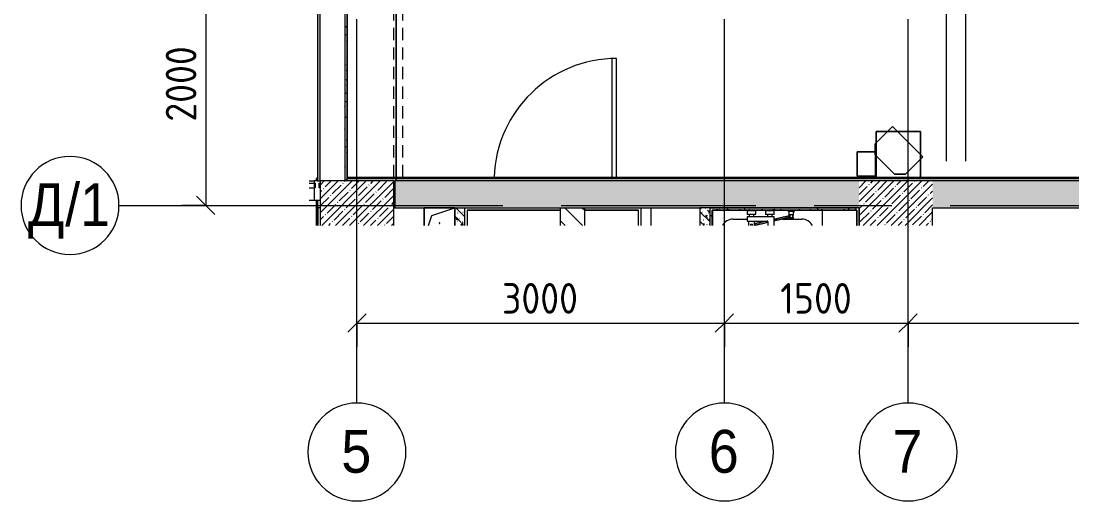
# Model space of a CAD drawing. Header units: millimetres. Extents: x -3724 to 231642, y -8553 to 29017.
# Drawn here: x 208980 to 217561, y 12586 to 16506 of the extents above; entities that cross this region are included whole.
import ezdxf

# ---------------------------------------------------------------- set-up
doc = ezdxf.new("R2010")
doc.units = ezdxf.units.MM
doc.linetypes.add('200_ШТРИХ__ш1_п0_6_', pattern=[160, 100, -60])
doc.linetypes.add('Осевая', pattern=[3175, 635, -476.25, 1587.5, -476.25])
for name, color, linetype, lineweight in [('A-ANNO-DIMS', 7, 'Continuous', 9), ('A-ANNO-DIMS-100', 7, 'Continuous', 9), ('A-DETL', 7, 'Continuous', 9), ('A-GENM', 7, 'Continuous', 9), ('A-GLAZ-CURT', 7, 'Continuous', 9), ('A-GLAZ-CWMG', 7, 'Continuous', 9), ('A-WALL', 7, 'Continuous', 9), ('I-WALL', 7, 'Continuous', 9), ('S-COLS', 7, 'Continuous', 9), ('Оси', 7, 'Continuous', 9), ('Оси-1', 7, 'Continuous', 20), ('Оси-2', 7, 'Осевая', 9)]:
    doc.layers.add(name, color=color, linetype=linetype, lineweight=lineweight)
for name, color, linetype, lineweight, true_color in [('A-DOOR-1', 7, 'Continuous', 9, 0xc0c0c0), ('A-DOOR-6', 7, '200_ШТРИХ__ш1_п0_6_', 9, 0xc0c0c0), ('A-GLAZ-CURT-4', 7, 'Continuous', 9, 0xc0c0c0), ('A-WALL-1', 9, 'Continuous', 9, 0x808080), ('A-WALL-FNSH-1', 9, 'Continuous', 9, 0x808080), ('I-FURN-1', 9, 'Continuous', 9, 0x808080), ('P-SANR-FIXT-2', 9, 'Continuous', 13, 0x808080)]:
    doc.layers.add(name, color=color, linetype=linetype, lineweight=lineweight, true_color=true_color)
doc.styles.add('Arial', font='arial.ttf', dxfattribs={"width": 0.9, "height": 350})
doc.styles.add('ISOCPEUR', font='isocpeur.ttf', dxfattribs={"width": 0.9, "height": 250})
doc.dimstyles.new('ISO-2_5_0_9К_БОЛЬШОЙ', dxfattribs={"dimscale": 304.8, "dimtxt": 248.995294, "dimasz": 0.492126, "dimexe": 0.393701, "dimexo": 0.984252, "dimgap": 0, "dimtad": 1, "dimdec": 0, "dimrnd": 10, "dimzin": 0, "dimdsep": 46, "dimtxsty": 'ISOCPEUR', "dimblk1": 'OBLIQUE', "dimblk2": 'OBLIQUE', "dimsah": 1, "dimcen": 0.09, "dimdle": 0.393701, "dimazin": 0, "dimtfac": 1, "dimtdec": 4, "dimtix": 1, "dimtmove": 0, "dimatfit": 3, "dimfxl": 1, "dimtvp": 1, "dimtolj": 1, "dimtzin": 0, "dimarcsym": 2})
pattern_1 = [(45, (197712.85, 0), (-57.02463, 57.02463), []), (45, (197769.88, 0), (-57.02463, 57.02463), [100.806, -20.161, 3.353, -16.808])]
pattern_2 = [(135, (197712.85, 0), (-75.43415, -75.43415), [106.68, -17.78, 3.556, -17.78]), (135, (197712.85, 75.39), (-75.43415, -75.43415), []), (50, (197712.85, 0), (127.5292, -11.1576), [13.335, -146.685]), (355, (197712.85, 0), (-24.6697, 133.74), [10.668, -117.348]), (100.451, (197723.48, -0.93), (102.8597, 122.5818), [11.333, -124.663]), (46.184, (197712.85, 35.56), (189.7552, -29.4304), [20.002, -220.027]), (96.636, (197728.67, 33.1), (166.1822, 173.1996), [17, -186.995]), (351.184, (197712.85, 35.56), (166.184, 173.1976), [16.002, -176.022]), (21, (197730.63, 26.67), (106.13027, -71.58603), [13.335, -146.685]), (326, (197730.63, 26.67), (43.2619, 128.93175), [10.668, -117.348]), (71.451, (197739.48, 20.7), (149.392, 57.34505), [11.333, -124.663]), (37.5, (197712.853, 0), (2.16223, 59.18836), [3.353, -112.573, 3.353, -115.773, -117.793]), (37.5, (197712.853, 0), (2.16223, 59.18836), [-235.052, 3.353, -114.44]), (7.5, (197712.85, 0), (46.77386, 70.12615), [3.353, -64.567, 3.353, -109.906, -44.894]), (7.5, (197712.85, 0), (46.77386, 70.12615), [-181.178, 3.353, -41.542]), (327.5, (197673.204, 0), (94.91367, -4.01009), [3.353, -41.097, 3.353, -135.331, -184.023]), (327.5, (197673.204, 0), (94.91367, -4.01009), [-183.134, 3.353, -180.67]), (317.5, (197655.42, 0), (103.69057, 17.79882), [3.353, -54.432, 3.353, -88.748, -130.683]), (317.5, (197655.42, 0), (103.69057, 17.79882), [-149.885, 3.353, -127.33])]
pattern_3 = [(0, (197712.853, 0), (121.92, 30.48), [10.058, -81.382, 10.058, -81.382, -487.68]), (0, (197712.853, 0), (121.92, 30.48), [-182.88, 10.058, -172.822, 10.058, -81.382, -213.36]), (0, (197712.853, 0), (121.92, 30.48), [-457.2, 10.058, -50.902, 10.058, -142.342]), (120, (197758.573, 15.24), (-87.356454, 90.345817), [10.058, -81.382, 10.058, -81.382, -487.68]), (120, (197758.573, 15.24), (-87.356454, 90.345817), [-182.88, 10.058, -172.822, 10.058, -81.382, -213.36]), (120, (197758.573, 15.24), (-87.356454, 90.345817), [-457.2, 10.058, -50.902, 10.058, -142.342]), (240, (197773.813, 76.2), (-34.563546, -120.825817), [10.058, -81.382, 10.058, -81.382, -487.68]), (240, (197773.813, 76.2), (-34.563546, -120.825817), [-182.88, 10.058, -172.822, 10.058, -81.382, -213.36]), (240, (197773.813, 76.2), (-34.563546, -120.825817), [-457.2, 10.058, -50.902, 10.058, -142.342])]

# ---------------------------------------------------------------- blocks, each defined once
blk = doc.blocks.new('BSC_Колонна _Прямоугольная - 600х600-23286269-План мебели_ фрагмент 1')
at = {"layer": 'S-COLS'}
h = blk.add_hatch(dxfattribs=at)
h.set_pattern_fill('FP_7', color=256, style=0, pattern_type=2)
h.set_pattern_definition([(45, (-14010, -14900), (-57.02463, 57.02463), []), (45, (-13952.975, -14900), (-57.02463, 57.02463), [100.806, -20.161, 3.353, -16.808])])
h.paths.add_polyline_path([(244.4, -63.5), (300, -63.5), (300, 300), (-300, 300), (-299.7, -63.5), (-99.7, -63.5)])
for p, q in [((300, 300), (-300, 300)), ((-300, 300), (-300, -63.5)), ((300, -63.5), (300, 300))]:
    blk.add_line(p, q, dxfattribs=at)
blk = doc.blocks.new('110_Дверь_СКБ_1Ст_Внутренняя1 - Д-13 1100x2100h_кладовая-33288301-План мебели_ фрагмент 1')
at = {"layer": 'A-DOOR-1'}
for p, q in [((512.5, 1110), (472.5, 1110)), ((472.5, 1110), (472.5, 141)), ((512.5, 141), (512.5, 1110))]:
    blk.add_line(p, q, dxfattribs=at)
blk.add_arc((512.5, 110), 1000, 90, 178.21874, dxfattribs=at)
blk = doc.blocks.new('DOR__перегородка__Прямоугольная - ТП-2_ Вн_ДПГ_9480х4200h_2-23998078-План мебели_ фрагмент 1')
at = {"layer": 'A-DOOR-6'}
for p, q in [((31, 0), (2621.2, 0)), ((31, -75), (1987.4, -75))]:
    blk.add_line(p, q, dxfattribs=at)
blk = doc.blocks.new('SND_Aquanet_Душевой поддон_HX108_Квадратный_С опорами_Сантехкомплект__$ - 900х900-30658251-План мебели_ фрагмент 1')
at = {"layer": 'P-SANR-FIXT-2'}
for p, q in [((-165.7, 450), (-450, 450)), ((-450, 450), (-450, 327.9)), ((-15.7, 450), (-95.7, 450)), ((169.9, 450), (54.3, 450)), ((450, 450), (218.7, 450)), ((450, 327.9), (450, 450)), ((-280, 380), (-166.7, 380)), ((55.3, 380), (77.8, 380)), ((123.9, 380), (280, 380))]:
    blk.add_line(p, q, dxfattribs=at)
for centre, start, end in [((-280, 280), 90, 151.33338), ((280, 280), 28.66662, 90)]:
    blk.add_arc(centre, 100, start, end, dxfattribs=at)
blk = doc.blocks.new('Прямоугольный импост - Импост структурный с накладкой - 160мм-23771919-План мебели_ фрагмент 1')
at = {"layer": 'A-GLAZ-CWMG'}
for p, q in [((13619.7, 15200), (13660.3, 15200)), ((13660.3, 15200), (13660.3, 15183)), ((13619.7, 15183), (13660.3, 15183)), ((13619.7, 15143), (13660.3, 15143)), ((13660.3, 15183), (13660.3, 15143)), ((13660.3, 15143), (13660.3, 15043)), ((13619.7, 15043), (13660.3, 15043))]:
    blk.add_line(p, q, dxfattribs=at)
blk = doc.blocks.new('Прямоугольный импост - Импост структурный с накладкой - 160мм-23997896-План мебели_ фрагмент 1')
at = {"layer": 'A-GLAZ-CWMG'}
for p, q in [((-50, 40), (-50, 140)), ((-50, 140), (-0.3, 140)), ((-40, 40), (-50, 40)), ((-50, -17), (-50, 0)), ((-50, 0), (-40, 0)), ((-40, 0), (-40, 40)), ((-0.3, 40), (-10, 40)), ((-10, 40), (-10, 0)), ((-20.3, -17), (-50, -17)), ((-10, 0), (-0.3, 0))]:
    blk.add_line(p, q, dxfattribs=at)
blk = doc.blocks.new('Системная панель - Стекло - 40мм-23997898-План мебели_ фрагмент 1')
at = {"layer": 'A-GLAZ-CURT-4'}
h = blk.add_hatch(dxfattribs=at)
h.set_pattern_fill('FP_217', color=256, style=0, pattern_type=2)
h.set_pattern_definition([(63.435, (-12996.1, -15056), (-1022.33, 3067), [1270, -762, 1270, -762, -1615.61]), (63.435, (-12996.1, -15056), (-1022.33, 3067), [-4064, 508, -1107.6]), (63.435, (-13059.6, -14992.5), (-1022.33, 3067), [1016, -1270, 762, -762, -1869.61]), (63.435, (-13059.6, -14992.5), (-1022.33, 3067), [-3810, 889, -980.6]), (63.435, (-13059.6, -14802), (-1022.33, 3067), [762, -1524, 508, -762, -2123.61]), (63.435, (-13059.6, -14802), (-1022.33, 3067), [-3556, 1143, -980.6]), (63.435, (-12869.1, -14992.5), (-1022.33, 3067), [762, -1524, 635, -25618.6]), (63.435, (-12678.6, -14802), (-1022.33, 3067), [381, -1905, 254, -25999.6]), (63.435, (-12996.1, -14484.5), (-1022.33, 3067), [254, -1905, 254, -1016, -2250.61]), (63.435, (-12996.1, -14484.5), (-1022.33, 3067), [-3429, 635, -1615.6]), (63.435, (-11853.1, -14675), (-1022.33, 3067), [1270, -1905, 1524, -1006]), (63.435, (-11853.1, -14865.5), (-1022.33, 3067), [1778, -1270, 1905, -752]), (63.435, (-11726.1, -14802), (-1022.33, 3067), [2032, -1016, 1524, -1107.6]), (63.435, (-11535.6, -14611.5), (-1022.33, 3067), [1270, -1778, 1016, -1615.6]), (63.435, (-11726.1, -14230.5), (-1022.33, 3067), [635, -2540, 762, -1742.6]), (63.435, (-11345.1, -14421), (-1022.33, 3067), [508, -2540, 508, -2123.6])])
h.paths.add_polyline_path([(420.1, -40), (420.1, 0), (410.1, 0), (410.1, -40)])
blk = doc.blocks.new('GM_Отверстие прямоугольное _в плите_ - Отверстие-21605184-План мебели_ фрагмент 1')
at = {"layer": 'A-GENM'}
for p, q in [((-125, -18.5), (-125, 125)), ((-125, 125), (125, 125)), ((125, 125), (-125, 125)), ((-125, 125), (-125, -18.5)), ((-62.5, 62.5), (125, 125)), ((125, 125), (125, -18.5)), ((125, -18.5), (125, 125)), ((-89.5, -18.5), (-62.5, 62.5))]:
    blk.add_line(p, q, dxfattribs=at)
for start, end in [(360, 180), (180, 360)]:
    blk.add_arc((0, 0), 2.5, start, end, dxfattribs=at)
blk = doc.blocks.new('Смеситель для ванны с душевым гарнитуром - Смеситель для ванны с душевым гарнитуром-30756537-План мебели_ фрагмент 1')
at = {"layer": 'P-SANR-FIXT-2'}
for p, q in [((17196, 14959), (17266, 14959)), ((17196, 14959), (17196, 14926)), ((17196, 14959), (17266, 14959)), ((17196, 14959), (17196, 14926)), ((17266, 14926), (17266, 14959)), ((17266, 14926), (17266, 14959)), ((17346, 14959), (17416, 14959)), ((17346, 14959), (17346, 14926)), ((17346, 14959), (17416, 14959)), ((17346, 14959), (17346, 14926)), ((17416, 14926), (17416, 14959)), ((17416, 14926), (17416, 14959)), ((17530, 14959), (17530, 14951)), ((17531.6, 14959), (17530, 14959)), ((17530, 14959), (17531.6, 14959)), ((17531.6, 14951), (17530, 14951)), ((17530, 14951), (17531.6, 14951)), ((17531.6, 14959), (17580.4, 14959)), ((17580.4, 14951), (17531.6, 14951)), ((17536.7, 14951), (17536.7, 14893)), ((17575.2, 14923.7), (17575.2, 14951)), ((17580.4, 14959), (17582, 14959)), ((17582, 14959), (17580.4, 14959)), ((17580.4, 14951), (17582, 14951)), ((17582, 14951), (17580.4, 14951)), ((17582, 14951), (17582, 14959)), ((17195, 14905.7), (17195, 14872.7)), ((17195, 14905.7), (17195, 14872.7)), ((17266, 14926), (17196, 14926)), ((17266, 14926), (17196, 14926)), ((17416, 14906.7), (17196, 14906.7)), ((17416, 14906.7), (17196, 14906.7)), ((17196, 14871.7), (17360, 14871.7)), ((17196, 14871.7), (17360, 14871.7)), ((17206, 14871.7), (17206, 14836.5)), ((17211.7, 14926), (17211.7, 14906.7)), ((17223, 14845.7), (17223, 14836.5)), ((17223.5, 14845.7), (17223, 14845.7)), ((17223, 14845.7), (17223.5, 14845.7)), ((17223.5, 14845.7), (17238.5, 14845.7)), ((17238.5, 14845.7), (17239, 14845.7)), ((17239, 14845.7), (17238.5, 14845.7)), ((17239, 14836.5), (17239, 14845.7)), ((17250.2, 14906.7), (17250.2, 14926)), ((17256, 14836.5), (17256, 14871.7)), ((17416, 14926), (17346, 14926)), ((17416, 14926), (17346, 14926)), ((17361.7, 14926), (17361.7, 14906.7)), ((17365, 14866.7), (17365, 14836.5)), ((17365, 14866.7), (17365, 14836.5)), ((17400.2, 14906.7), (17400.2, 14926)), ((17417, 14836.5), (17417, 14905.7)), ((17417, 14836.5), (17417, 14905.7)), ((17536.7, 14893), (17575.2, 14893)), ((17568, 14924.2), (17544, 14924.2)), ((17544, 14924.2), (17544, 14900.2)), ((17544, 14900.2), (17568, 14900.2)), ((17547.6, 14900.2), (17547.6, 14898.7)), ((17547.6, 14900.2), (17547.6, 14898.7)), ((17547.6, 14900.2), (17547.6, 14898.7)), ((17547.6, 14900.2), (17547.6, 14898.7)), ((17547.6, 14900.2), (17547.6, 14898.7)), ((17547.6, 14900.2), (17547.6, 14898.7)), ((17547.6, 14900.2), (17547.6, 14898.7)), ((17547.6, 14900.2), (17547.6, 14898.7)), ((17550.8, 14898.7), (17547.6, 14898.7)), ((17547.6, 14898.7), (17550.8, 14898.7)), ((17550.8, 14898.7), (17547.6, 14898.7)), ((17547.6, 14898.7), (17550.8, 14898.7)), ((17550.8, 14898.7), (17547.6, 14898.7)), ((17547.6, 14898.7), (17550.8, 14898.7)), ((17550.8, 14898.7), (17547.6, 14898.7)), ((17547.6, 14898.7), (17550.8, 14898.7)), ((17550.8, 14898.7), (17547.6, 14898.7)), ((17547.6, 14898.7), (17550.8, 14898.7)), ((17550.8, 14898.7), (17547.6, 14898.7)), ((17547.6, 14898.7), (17550.8, 14898.7)), ((17550.8, 14898.7), (17547.6, 14898.7)), ((17547.6, 14898.7), (17550.8, 14898.7)), ((17550.8, 14898.7), (17547.6, 14898.7)), ((17547.6, 14898.7), (17550.8, 14898.7)), ((17550.8, 14898.7), (17550.8, 14900.2)), ((17550.8, 14898.7), (17550.8, 14900.2)), ((17550.8, 14898.7), (17550.8, 14900.2)), ((17550.8, 14898.7), (17550.8, 14900.2)), ((17550.8, 14898.7), (17550.8, 14900.2)), ((17550.8, 14898.7), (17550.8, 14900.2)), ((17550.8, 14898.7), (17550.8, 14900.2)), ((17550.8, 14898.7), (17550.8, 14900.2)), ((17552.1, 14900.2), (17552.1, 14898.7)), ((17552.1, 14900.2), (17552.1, 14898.7)), ((17552.1, 14900.2), (17552.1, 14898.7)), ((17552.1, 14900.2), (17552.1, 14898.7)), ((17552.1, 14900.2), (17552.1, 14898.7)), ((17552.1, 14900.2), (17552.1, 14898.7)), ((17552.1, 14900.2), (17552.1, 14898.7)), ((17552.1, 14900.2), (17552.1, 14898.7)), ((17555.4, 14898.7), (17552.1, 14898.7)), ((17552.1, 14898.7), (17555.4, 14898.7)), ((17555.4, 14898.7), (17552.1, 14898.7)), ((17552.1, 14898.7), (17555.4, 14898.7)), ((17555.4, 14898.7), (17552.1, 14898.7)), ((17552.1, 14898.7), (17555.4, 14898.7)), ((17555.4, 14898.7), (17552.1, 14898.7)), ((17552.1, 14898.7), (17555.4, 14898.7)), ((17555.4, 14898.7), (17552.1, 14898.7)), ((17552.1, 14898.7), (17555.4, 14898.7)), ((17555.4, 14898.7), (17552.1, 14898.7)), ((17552.1, 14898.7), (17555.4, 14898.7)), ((17555.4, 14898.7), (17552.1, 14898.7)), ((17552.1, 14898.7), (17555.4, 14898.7)), ((17555.4, 14898.7), (17552.1, 14898.7)), ((17552.1, 14898.7), (17555.4, 14898.7)), ((17555.4, 14898.7), (17555.4, 14900.2)), ((17555.4, 14898.7), (17555.4, 14900.2)), ((17555.4, 14898.7), (17555.4, 14900.2)), ((17555.4, 14898.7), (17555.4, 14900.2)), ((17555.4, 14898.7), (17555.4, 14900.2)), ((17555.4, 14898.7), (17555.4, 14900.2)), ((17555.4, 14898.7), (17555.4, 14900.2)), ((17555.4, 14898.7), (17555.4, 14900.2)), ((17556.6, 14900.2), (17556.6, 14898.7)), ((17556.6, 14900.2), (17556.6, 14898.7)), ((17556.6, 14900.2), (17556.6, 14898.7)), ((17556.6, 14900.2), (17556.6, 14898.7)), ((17556.6, 14900.2), (17556.6, 14898.7)), ((17556.6, 14900.2), (17556.6, 14898.7)), ((17556.6, 14900.2), (17556.6, 14898.7)), ((17556.6, 14900.2), (17556.6, 14898.7)), ((17559.9, 14898.7), (17556.6, 14898.7)), ((17556.6, 14898.7), (17559.9, 14898.7)), ((17559.9, 14898.7), (17556.6, 14898.7)), ((17556.6, 14898.7), (17559.9, 14898.7)), ((17559.9, 14898.7), (17556.6, 14898.7)), ((17556.6, 14898.7), (17559.9, 14898.7)), ((17559.9, 14898.7), (17556.6, 14898.7)), ((17556.6, 14898.7), (17559.9, 14898.7)), ((17559.9, 14898.7), (17556.6, 14898.7)), ((17556.6, 14898.7), (17559.9, 14898.7)), ((17559.9, 14898.7), (17556.6, 14898.7)), ((17556.6, 14898.7), (17559.9, 14898.7)), ((17559.9, 14898.7), (17556.6, 14898.7)), ((17556.6, 14898.7), (17559.9, 14898.7)), ((17559.9, 14898.7), (17556.6, 14898.7)), ((17556.6, 14898.7), (17559.9, 14898.7)), ((17559.9, 14898.7), (17559.9, 14900.2)), ((17559.9, 14898.7), (17559.9, 14900.2)), ((17559.9, 14898.7), (17559.9, 14900.2)), ((17559.9, 14898.7), (17559.9, 14900.2)), ((17559.9, 14898.7), (17559.9, 14900.2)), ((17559.9, 14898.7), (17559.9, 14900.2)), ((17559.9, 14898.7), (17559.9, 14900.2)), ((17559.9, 14898.7), (17559.9, 14900.2)), ((17561.2, 14900.2), (17561.2, 14898.7)), ((17561.2, 14900.2), (17561.2, 14898.7)), ((17561.2, 14900.2), (17561.2, 14898.7)), ((17561.2, 14900.2), (17561.2, 14898.7)), ((17561.2, 14900.2), (17561.2, 14898.7)), ((17561.2, 14900.2), (17561.2, 14898.7)), ((17561.2, 14900.2), (17561.2, 14898.7)), ((17561.2, 14900.2), (17561.2, 14898.7)), ((17564.4, 14898.7), (17561.2, 14898.7)), ((17561.2, 14898.7), (17564.4, 14898.7)), ((17564.4, 14898.7), (17561.2, 14898.7)), ((17561.2, 14898.7), (17564.4, 14898.7)), ((17564.4, 14898.7), (17561.2, 14898.7)), ((17561.2, 14898.7), (17564.4, 14898.7)), ((17564.4, 14898.7), (17561.2, 14898.7)), ((17561.2, 14898.7), (17564.4, 14898.7)), ((17564.4, 14898.7), (17561.2, 14898.7)), ((17561.2, 14898.7), (17564.4, 14898.7)), ((17564.4, 14898.7), (17561.2, 14898.7)), ((17561.2, 14898.7), (17564.4, 14898.7)), ((17564.4, 14898.7), (17561.2, 14898.7)), ((17561.2, 14898.7), (17564.4, 14898.7)), ((17564.4, 14898.7), (17561.2, 14898.7)), ((17561.2, 14898.7), (17564.4, 14898.7)), ((17564.4, 14898.7), (17564.4, 14900.2)), ((17564.4, 14898.7), (17564.4, 14900.2)), ((17564.4, 14898.7), (17564.4, 14900.2)), ((17564.4, 14898.7), (17564.4, 14900.2)), ((17564.4, 14898.7), (17564.4, 14900.2)), ((17564.4, 14898.7), (17564.4, 14900.2)), ((17564.4, 14898.7), (17564.4, 14900.2)), ((17564.4, 14898.7), (17564.4, 14900.2)), ((17568, 14900.2), (17568, 14924.2)), ((17575.2, 14923.7), (17568, 14923.7)), ((17568, 14923.7), (17575.2, 14923.7)), ((17568, 14921.2), (17574.7, 14921.2)), ((17574.7, 14903.2), (17568, 14903.2)), ((17568, 14900.5), (17575.2, 14900.5)), ((17575.2, 14900.5), (17568, 14900.5)), ((17575.2, 14921.7), (17575.2, 14923.7)), ((17575.2, 14900.5), (17575.2, 14902.7)), ((17575.2, 14893), (17575.2, 14900.5))]:
    blk.add_line(p, q, dxfattribs=at)
at = {"layer": 'P-SANR-FIXT-2', "flags": 128}
for points in [[(17256, 14851.1), (17257.9, 14851.6), (17261.7, 14852.4), (17265.6, 14853.3), (17269.8, 14854.3), (17274.2, 14855.3), (17278.8, 14856.4), (17283.5, 14857.4), (17288.4, 14858.6), (17293.5, 14859.7), (17298.8, 14860.9), (17304.2, 14862.2), (17309.7, 14863.4), (17315.4, 14864.7), (17321.2, 14866.1), (17327.1, 14867.4), (17333.1, 14868.8), (17339.2, 14870.2), (17345.4, 14871.6)], [(17364.7, 14860.7), (17358.4, 14859.2), (17352.1, 14857.8), (17345.9, 14856.4), (17339.7, 14854.9), (17333.7, 14853.6), (17327.7, 14852.2), (17321.8, 14850.8), (17316.1, 14849.5), (17310.5, 14848.2), (17305, 14847), (17299.7, 14845.8), (17294.5, 14844.6), (17289.5, 14843.4), (17284.7, 14842.3), (17280, 14841.2), (17275.5, 14840.2), (17271.2, 14839.2), (17267.1, 14838.3), (17263.2, 14837.4), (17259.6, 14836.6), (17259.1, 14836.5)], [(17417, 14888.1), (17422.5, 14889.3), (17428.8, 14890.8), (17435.1, 14892.2), (17441.4, 14893.6), (17447.5, 14895.1), (17453.6, 14896.4), (17459.5, 14897.8), (17465.4, 14899.2), (17471.1, 14900.5), (17476.7, 14901.8), (17482.2, 14903), (17487.5, 14904.2), (17492.7, 14905.4), (17497.7, 14906.6), (17502.6, 14907.7), (17507.2, 14908.8), (17511.7, 14909.8), (17516, 14910.8), (17520.1, 14911.7), (17524, 14912.6), (17527.7, 14913.4), (17531.1, 14914.2), (17534.4, 14915), (17536.7, 14915.5)], [(17536.3, 14900), (17532.9, 14899.3), (17529.4, 14898.4), (17525.6, 14897.6), (17521.6, 14896.7), (17517.4, 14895.7), (17513, 14894.7), (17508.5, 14893.6), (17503.7, 14892.6), (17498.8, 14891.4), (17493.7, 14890.3), (17488.5, 14889.1), (17483.1, 14887.8), (17477.5, 14886.6), (17471.9, 14885.3), (17466.1, 14883.9), (17460.2, 14882.6), (17454.2, 14881.2), (17448.1, 14879.8), (17441.9, 14878.4), (17435.6, 14876.9), (17429.3, 14875.5), (17422.9, 14874), (17417, 14872.7)]]:
    blk.add_lwpolyline(points, dxfattribs=at)
at = {"layer": 'P-SANR-FIXT-2'}
for centre, radius, start, end in [((17196, 14905.7), 1, 90, 180), ((17196, 14905.7), 1, 90, 180), ((17196, 14872.7), 1, 180, 270), ((17196, 14872.7), 1, 180, 270), ((17360, 14866.7), 5, 0, 90), ((17360, 14866.7), 5, 0, 90), ((17416, 14905.7), 1, 0, 90), ((17416, 14905.7), 1, 0, 90), ((17556, 14912.2), 14.2, 148.26306, 211.85414), ((17556, 14912.2), 14.2, 148.26306, 211.85414), ((17556, 14912.2), 14.2, 58.15241, 121.74386), ((17556, 14912.2), 14.2, 58.15241, 121.74386), ((17556, 14912.2), 14.2, 238.3082, 302.0443), ((17556, 14912.2), 14.2, 238.3082, 302.0443), ((17574.7, 14921.7), 0.5, 270, 0), ((17574.7, 14902.7), 0.5, 0, 90)]:
    blk.add_arc(centre, radius, start, end, dxfattribs=at)
blk = doc.blocks.new('Акустическая система - IS6-218 B-33107863-План мебели_ фрагмент 1')
at = {"layer": 'I-FURN-1'}
for p, q in [((-175, -116.8), (-175, 83.2)), ((-175, 83.2), (175, 83.2)), ((175, 83.2), (-175, 83.2)), ((-175, 83.2), (-175, -116.8)), ((175, 83.2), (175, -116.8)), ((175, -116.8), (175, 83.2)), ((-129.3, -162.5), (-175, -116.8)), ((-175, -116.8), (-129.3, -162.5)), ((-111.4, -180.4), (-129.3, -162.5)), ((-129.3, -162.5), (-111.4, -180.4)), ((175, -116.8), (111.4, -180.4)), ((111.4, -180.4), (175, -116.8)), ((-105.9, -180.4), (-111.4, -180.4)), ((-111.4, -180.4), (-105.9, -180.4)), ((111.4, -180.4), (-105.9, -180.4)), ((-105.9, -180.4), (111.4, -180.4))]:
    blk.add_line(p, q, dxfattribs=at)
blk = doc.blocks.new('Кронштейн для колонок - 1180мм-33112424-План мебели_ фрагмент 1')
at = {"layer": 'I-FURN-1'}
for p, q in [((-180, 96.3), (-180, 186.2)), ((-180, 186.2), (-90, 186.2)), ((-90, 186.2), (-180, 186.2)), ((-180, 186.2), (-180, 96.3)), ((-90, 186.2), (-6.8, 186.2)), ((-6.8, 186.2), (-90, 186.2)), ((-6.8, 186.2), (180, 186.2)), ((180, 186.2), (-6.8, 186.2)), ((180, 186.2), (180, -0.6)), ((180, -0.6), (180, 186.2)), ((-180, -13.4), (-180, 96.3)), ((-180, 96.3), (-180, -13.4)), ((-180, -186.2), (-180, -13.4)), ((-180, -13.4), (-180, -186.2)), ((180, -0.6), (180, -38.7)), ((180, -38.7), (180, -0.6)), ((180, -38.7), (180, -186.2)), ((180, -186.2), (180, -38.7))]:
    blk.add_line(p, q, dxfattribs=at)
blk = doc.blocks.new('Сабвуфер - Баффл акустический подвесной-33114354-План мебели_ фрагмент 1')
at = {"layer": 'I-FURN-1'}
for p, q in [((-75, -100), (-75, 100)), ((-75, 100), (75, 100)), ((75, 100), (-75, 100)), ((-75, 100), (-75, -100)), ((75, 100), (75, -100)), ((75, -100), (75, 100)), ((75, -100), (-75, -100)), ((-75, -100), (75, -100))]:
    blk.add_line(p, q, dxfattribs=at)
blk = doc.blocks.new('Ось сетки - D8-29747960-План мебели_ фрагмент 1')
at = {"layer": 'Оси-1'}
for start, end in [(360, 180), (180, 360)]:
    blk.add_arc((0, 0), 4, start, end, dxfattribs=at)
blk = doc.blocks.new('DIMBLOCK133-План мебели_ фрагмент 1')
at = {"layer": 'A-ANNO-DIMS-100'}
for p, q in [((211722.9, 13845.3), (211722.9, 14159.3)), ((214722.9, 13845.3), (214722.9, 14159.3)), ((211722.9, 14039.3), (214722.9, 14039.3)), ((211722.9, 14039.3), (211722.9, 13845.3)), ((214722.9, 14039.3), (214722.9, 13845.3))]:
    blk.add_line(p, q, dxfattribs=at)
at = {"layer": 'A-ANNO-DIMS-100', "lineweight": 20}
for p, q in [((211722.9, 14039.3), (211797.9, 14114.3)), ((214722.9, 14039.3), (214797.9, 14114.3)), ((211722.9, 14039.3), (211647.9, 13964.3)), ((214722.9, 14039.3), (214647.9, 13964.3))]:
    blk.add_line(p, q, dxfattribs=at)
at = {"layer": 'A-ANNO-DIMS-100', "color": 0, "insert": (212906.8, 14365.9), "char_height": 250, "width": 758.478, "attachment_point": 1, "line_spacing_factor": 1.149209, "style": 'ISOCPEUR'}
blk.add_mtext('3000', dxfattribs=at)
blk = doc.blocks.new('_Oblique')
at = {"color": 0, "linetype": 'ByBlock', "lineweight": -2}
blk.add_line((-0.5, -0.5), (0.5, 0.5), dxfattribs=at)
blk = doc.blocks.new('DIMBLOCK134-План мебели_ фрагмент 1')
at = {"layer": 'A-ANNO-DIMS-100'}
for p, q in [((214722.9, 13845.3), (214722.9, 14159.3)), ((216222.9, 13845.3), (216222.9, 14159.3)), ((214722.9, 14039.3), (216222.9, 14039.3)), ((214722.9, 14039.3), (214722.9, 13845.3)), ((216222.9, 14039.3), (216222.9, 13845.3))]:
    blk.add_line(p, q, dxfattribs=at)
at = {"layer": 'A-ANNO-DIMS-100', "lineweight": 20}
for p, q in [((214722.9, 14039.3), (214797.9, 14114.3)), ((216222.9, 14039.3), (216297.9, 14114.3)), ((214722.9, 14039.3), (214647.9, 13964.3)), ((216222.9, 14039.3), (216147.9, 13964.3))]:
    blk.add_line(p, q, dxfattribs=at)
at = {"layer": 'A-ANNO-DIMS-100', "color": 0, "insert": (215178.4, 14365.9), "char_height": 250, "width": 706.764, "attachment_point": 1, "line_spacing_factor": 1.149209, "style": 'ISOCPEUR'}
blk.add_mtext('1500', dxfattribs=at)
blk = doc.blocks.new('DIMBLOCK135-План мебели_ фрагмент 1')
at = {"layer": 'A-ANNO-DIMS-100'}
for p, q in [((216222.9, 13845.3), (216222.9, 14159.3)), ((219922.9, 13845.3), (219922.9, 14159.3)), ((216222.9, 14039.3), (219922.9, 14039.3)), ((216222.9, 14039.3), (216222.9, 13845.3)), ((219922.9, 14039.3), (219922.9, 13845.3))]:
    blk.add_line(p, q, dxfattribs=at)
at = {"layer": 'A-ANNO-DIMS-100', "lineweight": 20}
for p, q in [((216222.9, 14039.3), (216297.9, 14114.3)), ((219922.9, 14039.3), (219997.9, 14114.3)), ((216222.9, 14039.3), (216147.9, 13964.3)), ((219922.9, 14039.3), (219847.9, 13964.3))]:
    blk.add_line(p, q, dxfattribs=at)
at = {"layer": 'A-ANNO-DIMS-100', "color": 0, "insert": (217756.8, 14365.9), "char_height": 250, "width": 758.478, "attachment_point": 1, "line_spacing_factor": 1.149209, "style": 'ISOCPEUR'}
blk.add_mtext('3700', dxfattribs=at)
blk = doc.blocks.new('DIMBLOCK143-План мебели_ фрагмент 1')
at = {"layer": 'A-ANNO-DIMS-100'}
for p, q in [((210294.3, 17000), (210608.2, 17000)), ((210488.2, 17000), (210294.3, 17000)), ((210488.2, 17000), (210488.2, 15000)), ((210294.3, 15000), (210608.2, 15000)), ((210488.2, 15000), (210294.3, 15000))]:
    blk.add_line(p, q, dxfattribs=at)
at = {"layer": 'A-ANNO-DIMS-100', "lineweight": 20}
for p, q in [((210488.2, 17000), (210413.2, 17075)), ((210488.2, 17000), (210563.2, 16925)), ((210488.2, 15000), (210413.2, 15075)), ((210488.2, 15000), (210563.2, 14925))]:
    blk.add_line(p, q, dxfattribs=at)
at = {"layer": 'A-ANNO-DIMS-100', "color": 0, "insert": (210161.6, 15684), "char_height": 250, "width": 758.478, "attachment_point": 1, "rotation": 90, "line_spacing_factor": 1.149209, "style": 'ISOCPEUR'}
blk.add_mtext('2000', dxfattribs=at)

msp = doc.modelspace()

# ---------------------------------------------------------------- hatches: boundary and pattern name
at = {"layer": 'I-WALL'}
h = msp.add_hatch(dxfattribs=at)
h.set_pattern_fill('FP_103', color=256, style=0, pattern_type=2)
h.set_pattern_definition(pattern_3)
h.paths.add_polyline_path([(211402.9, 15200), (211422.9, 15200), (211422.9, 24660), (211402.9, 24660), (211402.9, 15701.7)])
h = msp.add_hatch(dxfattribs=at)
h.set_pattern_fill('FP_103', color=256, style=0, pattern_type=2)
h.set_pattern_definition(pattern_3)
h.paths.add_polyline_path([(211623.1, 15210), (211643.1, 15210), (211643.1, 17850), (211623.1, 17850), (211623.1, 15220)])
h = msp.add_hatch(dxfattribs=at)
h.set_pattern_fill('FP_1', color=256, style=0, pattern_type=2)
h.set_pattern_definition(pattern_1)
h.paths.add_polyline_path([(219622.9, 14980), (219622.9, 15200), (216423.1, 15200), (216423.1, 14980), (218948.1, 14980)])
h.paths.add_polyline_path([(228502.9, 14980), (228502.9, 15200), (228322.9, 15200), (228322.9, 14980)])
h.paths.add_polyline_path([(223522.9, 14980), (223522.9, 15200), (220222.9, 15200), (220222.9, 14980), (221486.6, 14980)])
h.paths.add_polyline_path([(227722.9, 14980), (227722.9, 15200), (224122.9, 15200), (224122.9, 14980), (226563.7, 14980)])
h.paths.add_polyline_path([(215299, 14980), (215823.1, 14980.3), (215823.1, 15200), (212032.9, 15199.1), (212032.9, 14980), (215140.4, 14980)])
h = msp.add_hatch(dxfattribs=at)
h.set_pattern_fill('FP_103', color=256, style=0, pattern_type=2)
h.set_pattern_definition(pattern_3)
h.paths.add_polyline_path([(211403.1, 14836.5), (211422.9, 14836.5), (211422.9, 14980), (211403.1, 14980), (211403.1, 14875)])
h = msp.add_hatch(dxfattribs=at)
h.set_pattern_fill('FP_41', color=256, style=0, pattern_type=2)
h.set_pattern_definition(pattern_2)
h.paths.add_polyline_path([(212522.9, 14836.5), (212602.9, 14836.5), (212601.9, 14980), (212522.9, 14980)])
h = msp.add_hatch(dxfattribs=at)
h.set_pattern_fill('FP_16', color=256, style=0, pattern_type=2)
h.set_pattern_definition([(135, (197712.85, 0), (-70.7107, -70.7107), [])])
h.paths.add_polyline_path([(213382.9, 14836.5), (213582.9, 14836.5), (213582.9, 14980), (213382.9, 14980)])
h = msp.add_hatch(dxfattribs=at)
h.set_pattern_fill('FP_41', color=256, style=0, pattern_type=2)
h.set_pattern_definition(pattern_2)
h.paths.add_polyline_path([(214602.9, 14836.5), (214602.9, 14980), (214522.9, 14980), (214522.9, 14836.5), (214586.7, 14836.5)])
h = msp.add_hatch(dxfattribs=at)
h.set_pattern_fill('FP_103', color=256, style=0, pattern_type=2)
h.set_pattern_definition(pattern_3)
h.paths.add_polyline_path([(215524.6, 14960), (215803.1, 14960), (215803.1, 14980), (214602.9, 14980), (214602.9, 14960), (215457.7, 14960)])
h = msp.add_hatch(dxfattribs=at)
h.set_pattern_fill('FP_103', color=256, style=0, pattern_type=2)
h.set_pattern_definition(pattern_3)
h.paths.add_polyline_path([(214618.8, 14836.5), (214622.9, 14836.5), (214622.9, 14960), (214602.9, 14959), (214602.9, 14836.5)])
h = msp.add_hatch(dxfattribs=at)
h.set_pattern_fill('FP_103', color=256, style=0, pattern_type=2)
h.set_pattern_definition(pattern_3)
h.paths.add_polyline_path([(215810, 14836.5), (215823.1, 14836.5), (215823.1, 14980), (215803.1, 14980), (215803.1, 14836.5)])
at = {"layer": 'S-COLS'}
h = msp.add_hatch(dxfattribs=at)
h.set_pattern_fill('FP_1', color=256, style=0, pattern_type=2)
h.set_pattern_definition(pattern_1)
h.paths.add_polyline_path([(216196.5, 14836.5), (216423.1, 14836.5), (216423.1, 15200), (215823.1, 15200), (215823.1, 14836.5), (216154.1, 14836.5)])

# ---------------------------------------------------------------- linework, layer by layer
at = {"layer": 'A-DETL'}
for p, q in [((216532.9, 26380), (216532.9, 15361)), ((216692.9, 26380), (216692.9, 15361))]:
    msp.add_line(p, q, dxfattribs=at)
at = {"layer": 'A-WALL'}
for p, q in [((212042.9, 15200), (212043.9, 15200)), ((215823.1, 14980), (214522.9, 14980)), ((214602.9, 14980), (215803.1, 14980)), ((214602.9, 14980), (214602.9, 14836.5)), ((215803.1, 14960), (214622.9, 14960)), ((215803.1, 14960), (215803.1, 14836.5))]:
    msp.add_line(p, q, dxfattribs=at)
at = {"layer": 'A-WALL-1'}
for p, q in [((211422.9, 15200), (211422.9, 17850)), ((211623.1, 17850), (211623.1, 15210)), ((211643.1, 15210), (211643.1, 17850)), ((211402.9, 15200), (211422.9, 15200)), ((211623.1, 15210), (211643.1, 15210)), ((212042.9, 15200), (212032.9, 15200)), ((212032.9, 15200), (212032.9, 14980)), ((215823.1, 15200), (212043.9, 15200)), ((219622.9, 15200), (216423.1, 15200)), ((211403.1, 14980), (211403.1, 14836.5)), ((211422.9, 14980), (211403.1, 14980)), ((212032.9, 14980), (212272.9, 14980)), ((212522.9, 14980), (214522.9, 14980)), ((212602.9, 14836.5), (212602.9, 14980)), ((213382.9, 14980), (213382.9, 14836.5)), ((213582.9, 14836.5), (213582.9, 14980)), ((214522.9, 14980), (214522.9, 14836.5)), ((214622.9, 14959), (214622.9, 14960)), ((215823.1, 14836.5), (215823.1, 14980)), ((216423.1, 14980), (217702.9, 14980))]:
    msp.add_line(p, q, dxfattribs=at)
at = {"layer": 'A-WALL-FNSH-1'}
for p, q in [((211401.9, 24659), (211401.9, 15200)), ((211402.9, 15200), (211402.9, 24659)), ((212042.9, 24660), (212042.9, 15200)), ((212043.9, 15200), (212043.9, 24660)), ((211401.9, 15200), (211402.9, 15200)), ((219600.9, 15222), (211643.1, 15222)), ((211643.1, 15220), (219602.9, 15220)), ((214622.9, 14959), (214622.9, 14836.5)), ((215802.1, 14959), (214622.9, 14959)), ((214623.9, 14836.5), (214623.9, 14959)), ((215802.1, 14959), (215802.1, 14836.5))]:
    msp.add_line(p, q, dxfattribs=at)
at = {"layer": 'I-WALL'}
for p, q in [((211423.1, 15200), (211423.1, 17850)), ((211644.1, 17829), (211644.1, 15222)), ((211391.9, 15200), (211391.9, 15220)), ((211402.9, 15220), (211391.9, 15220)), ((211401.9, 15200), (211401.9, 15231)), ((211402.9, 15231), (211401.9, 15231)), ((211623.1, 15210), (211623.1, 15200)), ((219591.9, 15220), (211643.1, 15220)), ((211644.1, 15231), (219591.9, 15231)), ((212022.9, 15200), (212032.9, 15200)), ((211391.9, 14836.5), (211391.9, 15043)), ((211401.9, 14836.5), (211401.9, 15043)), ((211402.9, 14836.5), (211402.9, 15043)), ((211402.1, 14836.5), (211402.1, 14980)), ((211402.1, 14980), (211403.1, 14980)), ((212032.9, 14980), (212022.9, 14980)), ((212622.9, 14960), (212622.9, 14836.5)), ((213382.9, 14960), (212622.9, 14960)), ((213382.9, 14959), (212623.9, 14959)), ((212623.9, 14959), (212623.9, 14836.5)), ((214022.9, 14960), (213582.9, 14960)), ((214021.9, 14959), (213582.9, 14959)), ((214021.9, 14836.5), (214021.9, 14959)), ((214022.9, 14836.5), (214022.9, 14960)), ((214042.9, 14836.5), (214042.9, 14980)), ((214122.9, 14980), (214122.9, 14836.5))]:
    msp.add_line(p, q, dxfattribs=at)
at = {"layer": 'S-COLS'}
for p, q in [((216423.1, 15200), (215823.1, 15200)), ((215823.1, 14980), (215823.1, 14836.5)), ((216423.1, 14836.5), (216423.1, 14980))]:
    msp.add_line(p, q, dxfattribs=at)
at = {"layer": 'Оси'}
for p, q in [((211722.9, 13385.9), (211722.9, 15885.9)), ((214722.9, 13385.9), (214722.9, 15885.9)), ((216222.9, 13385.9), (216222.9, 15885.9)), ((209780.1, 15000), (212280.1, 15000))]:
    msp.add_line(p, q, dxfattribs=at)
at = {"layer": 'Оси-2'}
for p, q in [((211722.9, 15885.9), (211722.9, 24898.1)), ((214722.9, 15885.9), (214722.9, 24898.1)), ((216222.9, 15885.9), (216222.9, 24898.1)), ((212280.1, 15000), (229052.9, 15000))]:
    msp.add_line(p, q, dxfattribs=at)

# ---------------------------------------------------------------- block references
at = {"layer": 'A-DOOR-1', "rotation": 90.00000000000044}
msp.add_blockref('DOR__перегородка__Прямоугольная - ТП-2_ Вн_ДПГ_9480х4200h_2-23998078-План мебели_ фрагмент 1', (212022.9, 15200), dxfattribs=at)
at = {"layer": 'A-DOOR-1'}
msp.add_blockref('110_Дверь_СКБ_1Ст_Внутренняя1 - Д-13 1100x2100h_кладовая-33288301-План мебели_ фрагмент 1', (213330.4, 15090), dxfattribs=at)
at = {"layer": 'A-GENM'}
msp.add_blockref('GM_Отверстие прямоугольное _в плите_ - Отверстие-21605184-План мебели_ фрагмент 1', (212397.9, 14855), dxfattribs=at)
at = {"layer": 'A-GLAZ-CURT'}
msp.add_blockref('Системная панель - Стекло - 40мм-23997898-План мебели_ фрагмент 1', (210963, 15183), dxfattribs=at)
at = {"layer": 'A-GLAZ-CWMG'}
msp.add_blockref('Прямоугольный импост - Импост структурный с накладкой - 160мм-23771919-План мебели_ фрагмент 1', (197712.9, 0), dxfattribs=at)
at = {"layer": 'A-GLAZ-CWMG', "extrusion": (0, 0, -1), "rotation": 180}
msp.add_blockref('Прямоугольный импост - Импост структурный с накладкой - 160мм-23997896-План мебели_ фрагмент 1', (-211423.1, 15183), dxfattribs=at)
at = {"layer": 'I-FURN-1', "rotation": 315.0000000000002}
msp.add_blockref('Акустическая система - IS6-218 B-33107863-План мебели_ фрагмент 1', (216159.4, 15462.5), dxfattribs=at)
at = {"layer": 'I-FURN-1'}
for name, p in [('Кронштейн для колонок - 1180мм-33112424-План мебели_ фрагмент 1', (216142.9, 15417.2)), ('Сабвуфер - Баффл акустический подвесной-33114354-План мебели_ фрагмент 1', (215881.9, 15339))]:
    msp.add_blockref(name, p, dxfattribs=at)
at = {"layer": 'P-SANR-FIXT-2'}
for name, p in [('SND_Aquanet_Душевой поддон_HX108_Квадратный_С опорами_Сантехкомплект__$ - 900х900-30658251-План мебели_ фрагмент 1', (215074.6, 14508.6)), ('Смеситель для ванны с душевым гарнитуром - Смеситель для ванны с душевым гарнитуром-30756537-План мебели_ фрагмент 1', (197712.9, 0))]:
    msp.add_blockref(name, p, dxfattribs=at)
at = {"layer": 'S-COLS'}
msp.add_blockref('BSC_Колонна _Прямоугольная - 600х600-23286269-План мебели_ фрагмент 1', (211722.9, 14900), dxfattribs=at)
at = {"layer": 'Оси-1', "xscale": 99.99999999999993, "yscale": 99.99999999999993, "zscale": 99.99999999999993, "rotation": 269.9999999999994}
msp.add_blockref('Ось сетки - D8-29747960-План мебели_ фрагмент 1', (209380.1, 15000), dxfattribs=at)
at = {"layer": 'Оси-1', "xscale": 99.99999999999993, "yscale": 99.99999999999993, "zscale": 99.99999999999993}
for p in [(211722.9, 12985.9), (214722.9, 12985.9), (216222.9, 12985.9)]:
    msp.add_blockref('Ось сетки - D8-29747960-План мебели_ фрагмент 1', p, dxfattribs=at)

# ---------------------------------------------------------------- texts
at = {"layer": 'Оси', "char_height": 350, "attachment_point": 1, "style": 'Arial'}
for s, insert, width in [('/1', (209340.6, 15181), 454.557), ('\\fArial|b0|i0|c204|p34|;\\W.9;Д', (209037, 15181), 367.975), ('\\fArial|b0|i0|c204|p34|;\\W.9;5', (211595.3, 13166.6), 303.038), ('\\fArial|b0|i0|c204|p34|;\\W.9;6', (214595.3, 13166.6), 303.038), ('\\fArial|b0|i0|c204|p34|;\\W.9;7', (216095.3, 13166.6), 303.038)]:
    msp.add_mtext(s, dxfattribs=dict(at, insert=insert, width=width))

# ---------------------------------------------------------------- dimensions: what is measured, and where the dimension line sits
at = {"layer": 'A-ANNO-DIMS'}
dim = msp.add_linear_dim(base=(210488.2, 15000), p1=(210594.3, 17000), p2=(210594.3, 15000), angle=90, dimstyle='ISO-2_5_0_9К_БОЛЬШОЙ', override={"dimpost": '<>', "dimfxl": 2000.000075}, dxfattribs=at)
dim.commit()
dim.dimension.update_dxf_attribs({"geometry": 'DIMBLOCK143-План мебели_ фрагмент 1', "text_midpoint": (210363.2, 16000)})
for base, p1, p2, override, picture, middle in [((214722.9, 14039.3), (211722.9, 14145.3), (214722.9, 14145.3), {"dimpost": '<>', "dimfxl": 3000}, 'DIMBLOCK133-План мебели_ фрагмент 1', (213222.9, 14164.3)), ((216222.9, 14039.3), (214722.9, 14145.3), (216222.9, 14145.3), {"dimpost": '<>', "dimfxl": 1500}, 'DIMBLOCK134-План мебели_ фрагмент 1', (215472.9, 14164.3)), ((219922.9, 14039.3), (216222.9, 14145.3), (219922.9, 14145.3), {"dimpost": '<>', "dimfxl": 3700}, 'DIMBLOCK135-План мебели_ фрагмент 1', (218072.9, 14164.3))]:
    dim = msp.add_linear_dim(base=base, p1=p1, p2=p2, dimstyle='ISO-2_5_0_9К_БОЛЬШОЙ', override=override, dxfattribs=at)
    dim.commit()
    dim.dimension.update_dxf_attribs({"geometry": picture, "text_midpoint": middle})

doc.saveas('drawing.dxf')
